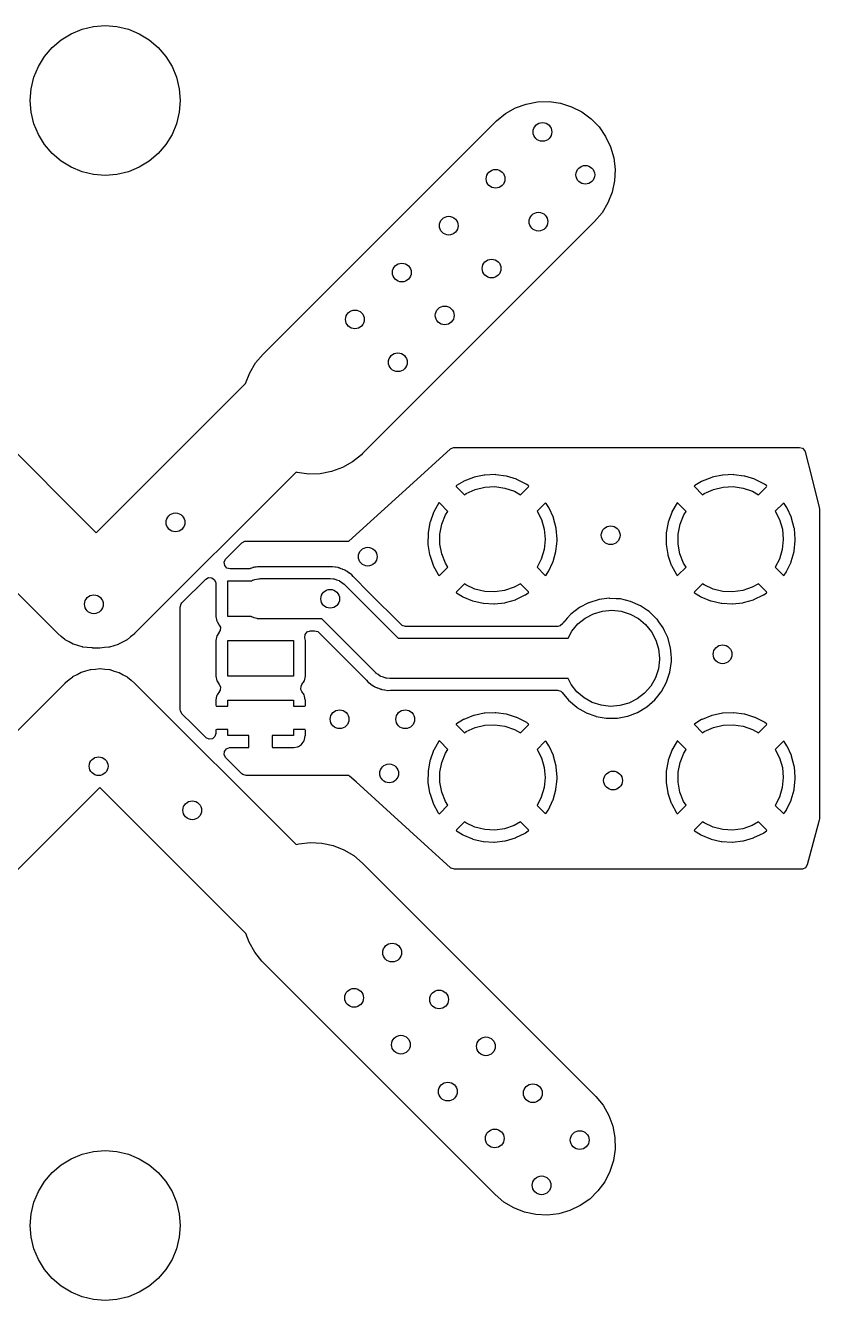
# Model space of a CAD drawing. Extents: x -13.6 to 15.2, y -13.6 to 13.6.
# Drawn here: x -1.7 to 15.24, y -13.6 to 13.6 of the extents above; entities that cross this region are included whole.
import ezdxf

# ---------------------------------------------------------------- set-up
doc = ezdxf.new("R2010")
doc.units = 0
doc.layers.add('BLACK', color=7, linetype='CONTINUOUS')

msp = doc.modelspace()

# ---------------------------------------------------------------- linework, layer by layer
at = {"layer": 'BLACK', "linetype": 'CONTINUOUS'}
for p, q in [((-0.940456, 13.2944), (-0.726385, 13.4256)), ((-0.726385, 13.4256), (-0.494427, 13.5217)), ((-0.494427, 13.5217), (-0.250295, 13.5803)), ((-0.250295, 13.5803), (0, 13.6)), ((0, 13.6), (0.250295, 13.5803)), ((0.250295, 13.5803), (0.494427, 13.5217)), ((0.494427, 13.5217), (0.726385, 13.4256)), ((0.726385, 13.4256), (0.940456, 13.2944)), ((-1.29443, 12.9405), (-1.13137, 13.1314)), ((-1.13137, 13.1314), (-0.940456, 13.2944)), ((0.940456, 13.2944), (1.13137, 13.1314)), ((1.13137, 13.1314), (1.29443, 12.9405)), ((-1.42561, 12.7264), (-1.29443, 12.9405)), ((1.29443, 12.9405), (1.42561, 12.7264)), ((-1.52169, 12.4944), (-1.42561, 12.7264)), ((1.42561, 12.7264), (1.52169, 12.4944)), ((-1.6, 12), (-1.5803, 12.2503)), ((-1.5803, 12.2503), (-1.52169, 12.4944)), ((1.52169, 12.4944), (1.5803, 12.2503)), ((1.5803, 12.2503), (1.6, 12)), ((-1.5803, 11.7497), (-1.6, 12)), ((1.6, 12), (1.5803, 11.7497)), ((8.9807, 11.9252), (9.22224, 11.9708)), ((9.22224, 11.9708), (9.468, 11.9764)), ((9.468, 11.9764), (9.71136, 11.9418)), ((-1.52169, 11.5056), (-1.5803, 11.7497)), ((1.5803, 11.7497), (1.52169, 11.5056)), ((8.34461, 11.5653), (8.53591, 11.7197)), ((8.53591, 11.7197), (8.74986, 11.8407)), ((8.74986, 11.8407), (8.9807, 11.9252)), ((9.71136, 11.9418), (9.9458, 11.8678)), ((9.9458, 11.8678), (10.165, 11.7566)), ((10.165, 11.7566), (10.3631, 11.6111)), ((-1.42561, 11.2736), (-1.52169, 11.5056)), ((1.52169, 11.5056), (1.42561, 11.2736)), ((3.36863, 6.58995), (8.31838, 11.5397)), ((8.31838, 11.5397), (8.34461, 11.5653)), ((10.3631, 11.6111), (10.5348, 11.4352)), ((10.5348, 11.4352), (10.6754, 11.2336)), ((-1.29443, 11.0595), (-1.42561, 11.2736)), ((1.42561, 11.2736), (1.29443, 11.0595)), ((10.6754, 11.2336), (10.7813, 11.0117)), ((-1.13137, 10.8686), (-1.29443, 11.0595)), ((1.29443, 11.0595), (1.13137, 10.8686)), ((10.7813, 11.0117), (10.8494, 10.7755)), ((-0.940456, 10.7056), (-1.13137, 10.8686)), ((-0.726385, 10.5744), (-0.940456, 10.7056)), ((0.940456, 10.7056), (0.726385, 10.5744)), ((1.13137, 10.8686), (0.940456, 10.7056)), ((10.8494, 10.7755), (10.8781, 10.5314)), ((-0.494427, 10.4783), (-0.726385, 10.5744)), ((-0.250295, 10.4197), (-0.494427, 10.4783)), ((0, 10.4), (-0.250295, 10.4197)), ((0.250295, 10.4197), (0, 10.4)), ((0.494427, 10.4783), (0.250295, 10.4197)), ((0.726385, 10.5744), (0.494427, 10.4783)), ((10.8781, 10.5314), (10.8665, 10.2858)), ((10.8665, 10.2858), (10.815, 10.0455)), ((10.7249, 9.81678), (10.5987, 9.60585)), ((10.815, 10.0455), (10.7249, 9.81678)), ((10.5987, 9.60585), (10.4397, 9.41838)), ((10.4397, 9.41838), (5.48995, 4.46863)), ((3.20964, 6.40247), (3.36863, 6.58995)), ((3.0834, 6.19155), (3.20964, 6.40247)), ((2.99357, 5.96349), (3.0834, 6.19155)), ((-0.1925, 2.77742), (2.99357, 5.96349)), ((-2.93371, 5.51863), (-0.1925, 2.77742)), ((5.46372, 4.44303), (5.27241, 4.28867)), ((5.48995, 4.46863), (5.46372, 4.44303)), ((6.49085, 3.7735), (7.36395, 4.56723)), ((7.36395, 4.56723), (7.42781, 4.59825)), ((7.42781, 4.59825), (7.44871, 4.6)), ((7.44871, 4.6), (14.8086, 4.6)), ((14.8086, 4.6), (14.8767, 4.58)), ((14.8767, 4.58), (14.9232, 4.52634)), ((14.9232, 4.52634), (14.9307, 4.50502)), ((14.9307, 4.50502), (15.0792, 3.92019)), ((4.82762, 4.08315), (4.58608, 4.03751)), ((5.05847, 4.16762), (4.82762, 4.08315)), ((5.27241, 4.28867), (5.05847, 4.16762)), ((-1.01246, 0.627539), (-4.41702, 4.03209)), ((4.0738, 4.07387), (0.627462, 0.627538)), ((4.09697, 4.06657), (4.0738, 4.07387)), ((4.34033, 4.03193), (4.09697, 4.06657)), ((4.58608, 4.03751), (4.34033, 4.03193)), ((7.64184, 3.87331), (7.49452, 3.78392)), ((7.65136, 3.87804), (7.64184, 3.87331)), ((7.85848, 3.95984), (7.65136, 3.87804)), ((7.86866, 3.96289), (7.85848, 3.95984)), ((8.0866, 4.00862), (7.86866, 3.96289)), ((8.09715, 4.00991), (8.0866, 4.00862)), ((8.31968, 4.01827), (8.09715, 4.00991)), ((8.33029, 4.01777), (8.31968, 4.01827)), ((8.55105, 3.98851), (8.33029, 4.01777)), ((8.56143, 3.98623), (8.55105, 3.98851)), ((8.77409, 3.92019), (8.56143, 3.98623)), ((8.78394, 3.91619), (8.77409, 3.92019)), ((8.98244, 3.81527), (8.78394, 3.91619)), ((8.99148, 3.80967), (8.98244, 3.81527)), ((9.0254, 3.78443), (8.99148, 3.80967)), ((12.7218, 3.87331), (12.5745, 3.78392)), ((12.7314, 3.87804), (12.7218, 3.87331)), ((12.9385, 3.95984), (12.7314, 3.87804)), ((12.9487, 3.96289), (12.9385, 3.95984)), ((13.1666, 4.00862), (12.9487, 3.96289)), ((13.1772, 4.00991), (13.1666, 4.00862)), ((13.3997, 4.01827), (13.1772, 4.00991)), ((13.4103, 4.01777), (13.3997, 4.01827)), ((13.631, 3.98851), (13.4103, 4.01777)), ((13.6414, 3.98623), (13.631, 3.98851)), ((13.8541, 3.92019), (13.6414, 3.98623)), ((13.8639, 3.91619), (13.8541, 3.92019)), ((14.0624, 3.81527), (13.8639, 3.91619)), ((14.0715, 3.80967), (14.0624, 3.81527)), ((14.1054, 3.78443), (14.0715, 3.80967)), ((15.0792, 3.92019), (15.233, 3.31475)), ((5.2, 2.6), (6.49085, 3.7735)), ((7.49452, 3.78392), (7.48501, 3.7735)), ((7.48501, 3.7735), (7.48869, 3.76486)), ((7.48869, 3.76486), (7.66357, 3.58998)), ((7.66357, 3.58998), (7.6992, 3.61526)), ((7.6992, 3.61526), (7.89374, 3.70371)), ((7.89374, 3.70371), (8.10149, 3.75378)), ((8.10149, 3.75378), (8.31496, 3.76366)), ((8.31496, 3.76366), (8.52644, 3.73299)), ((8.52644, 3.73299), (8.72832, 3.66289)), ((8.72832, 3.66289), (8.85567, 3.58922)), ((8.85567, 3.58922), (9.0272, 3.76075)), ((9.0336, 3.7735), (9.0254, 3.78443)), ((9.0272, 3.76075), (9.03393, 3.77307)), ((9.03393, 3.77307), (9.0336, 3.7735)), ((12.5745, 3.78392), (12.565, 3.7735)), ((12.565, 3.7735), (12.5687, 3.76486)), ((12.5687, 3.76486), (12.7436, 3.58998)), ((12.7436, 3.58998), (12.7792, 3.61526)), ((12.7792, 3.61526), (12.9737, 3.70371)), ((12.9737, 3.70371), (13.1815, 3.75378)), ((13.1815, 3.75378), (13.395, 3.76366)), ((13.395, 3.76366), (13.6064, 3.73299)), ((13.6064, 3.73299), (13.8083, 3.66289)), ((13.8083, 3.66289), (13.9357, 3.58922)), ((13.9357, 3.58922), (14.1072, 3.76075)), ((14.1139, 3.77307), (14.1054, 3.78443)), ((14.1072, 3.76075), (14.1139, 3.77307)), ((7.11803, 3.41343), (7.00991, 3.22349)), ((7.12328, 3.41718), (7.11803, 3.41343)), ((7.13646, 3.40998), (7.12328, 3.41718)), ((7.31124, 3.23521), (7.13646, 3.40998)), ((9.37898, 3.40543), (9.21167, 3.23812)), ((9.39304, 3.41266), (9.37898, 3.40543)), ((9.40305, 3.40435), (9.39304, 3.41266)), ((9.46282, 3.31558), (9.40305, 3.40435)), ((9.468, 3.30627), (9.46282, 3.31558)), ((9.55945, 3.10325), (9.468, 3.30627)), ((12.198, 3.41343), (12.0899, 3.22349)), ((12.2033, 3.41718), (12.198, 3.41343)), ((12.2165, 3.40998), (12.2033, 3.41718)), ((12.3912, 3.23521), (12.2165, 3.40998)), ((14.459, 3.40543), (14.2917, 3.23812)), ((14.473, 3.41266), (14.459, 3.40543)), ((14.4831, 3.40435), (14.473, 3.41266)), ((14.5428, 3.31558), (14.4831, 3.40435)), ((14.548, 3.30627), (14.5428, 3.31558)), ((14.6395, 3.10325), (14.548, 3.30627)), ((15.233, 3.31475), (15.2369, 3.28373)), ((15.2369, 3.28373), (15.2369, -3.32329)), ((6.9267, 2.99424), (6.88707, 2.77512)), ((6.92947, 3.00451), (6.9267, 2.99424)), ((7.00544, 3.21382), (6.92947, 3.00451)), ((7.00991, 3.22349), (7.00544, 3.21382)), ((7.18133, 2.95952), (7.26121, 3.15772)), ((7.26121, 3.15772), (7.31124, 3.23521)), ((9.21167, 3.23812), (9.30455, 3.05779)), ((9.30455, 3.05779), (9.3647, 2.85273)), ((9.56299, 3.09322), (9.55945, 3.10325)), ((9.61893, 2.87768), (9.56299, 3.09322)), ((12.0067, 2.99424), (11.9671, 2.77512)), ((12.0095, 3.00451), (12.0067, 2.99424)), ((12.0854, 3.21382), (12.0095, 3.00451)), ((12.0899, 3.22349), (12.0854, 3.21382)), ((12.2613, 2.95952), (12.3412, 3.15772)), ((12.3412, 3.15772), (12.3912, 3.23521)), ((14.2917, 3.23812), (14.3845, 3.05779)), ((14.3845, 3.05779), (14.4447, 2.85273)), ((14.643, 3.09322), (14.6395, 3.10325)), ((14.6989, 2.87768), (14.643, 3.09322)), ((6.88607, 2.76453), (6.88394, 2.54187)), ((6.88707, 2.77512), (6.88607, 2.76453)), ((7.13981, 2.53608), (7.14037, 2.74978)), ((7.14037, 2.74978), (7.18133, 2.95952)), ((9.3647, 2.85273), (9.385, 2.64)), ((9.62072, 2.86719), (9.61893, 2.87768)), ((9.63975, 2.64295), (9.62072, 2.86719)), ((11.9661, 2.76453), (11.9639, 2.54187)), ((11.9671, 2.77512), (11.9661, 2.76453)), ((12.2198, 2.53608), (12.2204, 2.74978)), ((12.2204, 2.74978), (12.2613, 2.95952)), ((14.4447, 2.85273), (14.465, 2.64)), ((14.7007, 2.86719), (14.6989, 2.87768)), ((14.7197, 2.64295), (14.7007, 2.86719)), ((2.57478, 2.22059), (2.91728, 2.56309)), ((2.91728, 2.56309), (2.97959, 2.59712)), ((2.97959, 2.59712), (3.00637, 2.6)), ((3.00637, 2.6), (5.2, 2.6)), ((6.88394, 2.54187), (6.88473, 2.53126)), ((6.88473, 2.53126), (6.92014, 2.31142)), ((7.17967, 2.32613), (7.13981, 2.53608)), ((9.38499, 2.63411), (9.36357, 2.42149)), ((9.385, 2.64), (9.38499, 2.63411)), ((9.61611, 2.38672), (9.63228, 2.54187)), ((9.63228, 2.54187), (9.63944, 2.61056)), ((9.63944, 2.61056), (9.63977, 2.61647)), ((9.63997, 2.63704), (9.63975, 2.64295)), ((9.63977, 2.61647), (9.63997, 2.63704)), ((11.9639, 2.54187), (11.9647, 2.53126)), ((11.9647, 2.53126), (12.0001, 2.31142)), ((12.2597, 2.32613), (12.2198, 2.53608)), ((14.465, 2.63411), (14.4436, 2.42149)), ((14.465, 2.64), (14.465, 2.63411)), ((14.6961, 2.38672), (14.7194, 2.61056)), ((14.7194, 2.61056), (14.7198, 2.61647)), ((14.72, 2.63704), (14.7197, 2.64295)), ((14.7198, 2.61647), (14.72, 2.63704)), ((2.53916, 2.14943), (2.56865, 2.21401)), ((2.56865, 2.21401), (2.57478, 2.22059)), ((6.92014, 2.31142), (6.92272, 2.3011)), ((6.92272, 2.3011), (6.99466, 2.09036)), ((7.25851, 2.12751), (7.17967, 2.32613)), ((9.30234, 2.21675), (9.21131, 2.04224)), ((9.36357, 2.42149), (9.30234, 2.21675)), ((9.55405, 2.16186), (9.61412, 2.37628)), ((9.61412, 2.37628), (9.61611, 2.38672)), ((12.0001, 2.31142), (12.0027, 2.3011)), ((12.0027, 2.3011), (12.0747, 2.09036)), ((12.3385, 2.12751), (12.2597, 2.32613)), ((14.3823, 2.21675), (14.2913, 2.04224)), ((14.4436, 2.42149), (14.3823, 2.21675)), ((14.634, 2.16186), (14.6941, 2.37628)), ((14.6941, 2.37628), (14.6961, 2.38672)), ((2.54926, 2.07916), (2.53916, 2.14943)), ((2.59575, 2.0255), (2.54926, 2.07916)), ((2.66387, 2.0055), (2.59575, 2.0255)), ((3.04567, 2.0055), (2.66387, 2.0055)), ((3.08272, 2.01107), (3.04567, 2.0055)), ((3.09062, 2.0135), (3.08272, 2.01107)), ((3.0981, 2.01606), (3.09062, 2.0135)), ((3.14426, 2.0335), (3.0981, 2.01606)), ((3.15137, 2.03619), (3.14426, 2.0335)), ((3.15892, 2.0371), (3.15137, 2.03619)), ((3.16164, 2.03743), (3.15892, 2.0371)), ((3.18356, 2.04209), (3.16164, 2.03743)), ((3.19352, 2.04516), (3.18356, 2.04209)), ((3.2189, 2.04662), (3.19352, 2.04516)), ((3.25057, 2.04845), (3.2189, 2.04662)), ((3.25845, 2.04915), (3.25057, 2.04845)), ((3.26992, 2.05054), (3.25845, 2.04915)), ((3.27369, 2.05099), (3.26992, 2.05054)), ((3.26992, 2.05054), (3.26992, 2.05054)), ((3.29111, 2.05099), (3.27369, 2.05099)), ((3.29836, 2.0512), (3.29111, 2.05099)), ((3.35049, 2.05421), (3.29836, 2.0512)), ((3.35807, 2.05465), (3.35049, 2.05421)), ((3.35049, 2.05421), (3.35049, 2.05421)), ((3.36639, 2.0531), (3.35807, 2.05465)), ((3.38935, 2.05099), (3.36639, 2.0531)), ((4.77621, 2.05099), (3.38935, 2.05099)), ((4.78346, 2.0512), (4.77621, 2.05099)), ((4.83549, 2.0542), (4.78346, 2.0512)), ((4.84307, 2.05464), (4.83549, 2.0542)), ((4.83549, 2.0542), (4.83549, 2.0542)), ((4.85054, 2.05326), (4.84307, 2.05464)), ((4.90333, 2.04347), (4.85054, 2.05326)), ((4.90985, 2.04244), (4.90333, 2.04347)), ((4.9706, 2.03444), (4.90985, 2.04244)), ((4.97767, 2.03168), (4.9706, 2.03444)), ((4.98279, 2.03037), (4.97767, 2.03168)), ((4.99264, 2.02756), (4.98279, 2.03037)), ((4.99767, 2.02599), (4.99264, 2.02756)), ((5.00514, 2.0246), (4.99767, 2.02599)), ((5.03511, 2.01107), (5.00514, 2.0246)), ((5.06099, 1.99939), (5.03511, 2.01107)), ((5.06707, 1.99683), (5.06099, 1.99939)), ((5.09472, 1.98605), (5.06707, 1.99683)), ((5.12417, 1.97457), (5.09472, 1.98605)), ((5.13038, 1.9702), (5.12417, 1.97457)), ((5.13502, 1.96772), (5.13038, 1.9702)), ((5.14388, 1.96266), (5.13502, 1.96772)), ((5.14844, 1.9599), (5.14388, 1.96266)), ((5.15537, 1.95677), (5.14844, 1.9599)), ((5.16134, 1.95209), (5.15537, 1.95677)), ((5.16135, 1.95208), (5.16134, 1.95209)), ((5.20358, 1.91897), (5.16135, 1.95208)), ((5.20885, 1.91505), (5.20358, 1.91897)), ((5.25902, 1.87979), (5.20885, 1.91505)), ((6.99466, 2.09036), (6.99894, 2.08062)), ((6.99894, 2.08062), (7.10536, 1.88503)), ((7.13729, 1.87084), (7.31128, 2.04484)), ((7.31128, 2.04484), (7.25851, 2.12751)), ((9.21131, 2.04224), (9.38011, 1.87344)), ((9.4039, 1.87627), (9.44963, 1.94146)), ((9.44963, 1.94146), (9.45498, 1.95065)), ((9.45498, 1.95065), (9.55032, 2.15189)), ((9.55032, 2.15189), (9.55405, 2.16186)), ((12.0747, 2.09036), (12.0789, 2.08062)), ((12.0789, 2.08062), (12.1854, 1.88503)), ((12.2173, 1.87084), (12.3913, 2.04484)), ((12.3913, 2.04484), (12.3385, 2.12751)), ((14.2913, 2.04224), (14.4601, 1.87344)), ((14.4839, 1.87627), (14.5296, 1.94146)), ((14.5296, 1.94146), (14.535, 1.95065)), ((14.535, 1.95065), (14.6303, 2.15189)), ((14.6303, 2.15189), (14.634, 2.16186)), ((1.6369, 1.28272), (2.1444, 1.79022)), ((2.1444, 1.79022), (2.20672, 1.82425)), ((2.20672, 1.82425), (2.27753, 1.81918)), ((2.27753, 1.81918), (2.33437, 1.77664)), ((2.33437, 1.77664), (2.35918, 1.71012)), ((2.35918, 1.71012), (2.3595, 1.70113)), ((2.3595, 1.70113), (2.3595, 0.99)), ((2.615, 0.99), (2.615, 1.75)), ((2.615, 1.75), (3.11983, 1.75)), ((3.11983, 1.75), (3.14403, 1.76509)), ((3.14403, 1.76509), (3.16704, 1.77119)), ((3.16704, 1.77119), (3.18842, 1.78146)), ((3.18842, 1.78146), (3.22848, 1.78749)), ((3.22848, 1.78749), (3.26776, 1.7979)), ((3.26776, 1.7979), (3.29154, 1.79697)), ((3.29154, 1.79697), (3.31501, 1.80049)), ((3.31501, 1.80049), (4.8, 1.80049)), ((4.8, 1.80049), (4.86734, 1.79519)), ((4.86734, 1.79519), (4.87385, 1.79314)), ((4.87385, 1.79314), (4.88067, 1.79287)), ((4.88067, 1.79287), (4.93471, 1.77389)), ((4.93471, 1.77389), (4.98939, 1.75659)), ((4.98939, 1.75659), (4.99501, 1.75271)), ((4.99501, 1.75271), (5.00144, 1.75045)), ((5.00144, 1.75045), (5.04752, 1.71642)), ((5.04752, 1.71642), (5.0947, 1.68381)), ((5.0947, 1.68381), (5.09892, 1.67845)), ((5.09892, 1.67845), (5.10441, 1.6744)), ((5.10441, 1.6744), (6.24831, 0.5305)), ((5.28695, 1.84778), (5.25902, 1.87979)), ((5.29545, 1.83804), (5.28695, 1.84778)), ((5.3013, 1.83177), (5.29545, 1.83804)), ((5.62624, 1.50683), (5.3013, 1.83177)), ((7.10536, 1.88503), (7.11121, 1.87614)), ((7.11121, 1.87614), (7.11383, 1.87283)), ((7.11383, 1.87283), (7.12575, 1.86435)), ((7.12575, 1.86435), (7.13729, 1.87084)), ((7.66332, 1.68977), (7.49276, 1.51921)), ((7.6941, 1.66769), (7.66332, 1.68977)), ((7.88817, 1.57822), (7.6941, 1.66769)), ((8.85583, 1.69062), (8.72295, 1.61467)), ((9.02618, 1.52027), (8.85583, 1.69062)), ((9.38011, 1.87344), (9.39191, 1.867)), ((9.39191, 1.867), (9.4039, 1.87627)), ((12.1854, 1.88503), (12.1912, 1.87614)), ((12.1912, 1.87614), (12.1938, 1.87283)), ((12.1938, 1.87283), (12.2058, 1.86435)), ((12.2058, 1.86435), (12.2173, 1.87084)), ((12.7433, 1.68977), (12.5728, 1.51921)), ((12.7741, 1.66769), (12.7433, 1.68977)), ((12.9682, 1.57822), (12.7741, 1.66769)), ((13.9358, 1.69062), (13.803, 1.61467)), ((14.1062, 1.52027), (13.9358, 1.69062)), ((14.4601, 1.87344), (14.4719, 1.867)), ((14.4719, 1.867), (14.4839, 1.87627)), ((6.31517, 0.817904), (5.62624, 1.50683)), ((7.49276, 1.51921), (7.486, 1.50683)), ((7.486, 1.50683), (7.49207, 1.49872)), ((7.49207, 1.49872), (7.61827, 1.41878)), ((7.61827, 1.41878), (7.62772, 1.41387)), ((7.62772, 1.41387), (7.83321, 1.32812)), ((8.09566, 1.52707), (7.88817, 1.57822)), ((8.30907, 1.51607), (8.09566, 1.52707)), ((8.52072, 1.54563), (8.30907, 1.51607)), ((8.72295, 1.61467), (8.52072, 1.54563)), ((8.75935, 1.35399), (8.95975, 1.45108)), ((8.95975, 1.45108), (8.96889, 1.4565)), ((8.96889, 1.4565), (9.02475, 1.49642)), ((9.02475, 1.49642), (9.0329, 1.50683)), ((9.03315, 1.50715), (9.02618, 1.52027)), ((9.0329, 1.50683), (9.03315, 1.50715)), ((10.7598, 1.37987), (10.5338, 1.35252)), ((10.7654, 1.37955), (10.7598, 1.37987)), ((10.8991, 1.37184), (10.7654, 1.37955)), ((10.7654, 1.37955), (10.7654, 1.37955)), ((10.9871, 1.36676), (10.8991, 1.37184)), ((10.9925, 1.36545), (10.9871, 1.36676)), ((11.203, 1.31493), (10.9925, 1.36545)), ((10.9925, 1.36545), (10.9925, 1.36545)), ((12.5728, 1.51921), (12.566, 1.50683)), ((12.566, 1.50683), (12.5721, 1.49872)), ((12.5721, 1.49872), (12.6983, 1.41878)), ((12.6983, 1.41878), (12.7077, 1.41387)), ((12.7077, 1.41387), (12.9132, 1.32812)), ((13.1757, 1.52707), (12.9682, 1.57822)), ((13.3891, 1.51607), (13.1757, 1.52707)), ((13.6007, 1.54563), (13.3891, 1.51607)), ((13.803, 1.61467), (13.6007, 1.54563)), ((13.8393, 1.35399), (14.0397, 1.45108)), ((14.0397, 1.45108), (14.0489, 1.4565)), ((14.0489, 1.4565), (14.1048, 1.49642)), ((14.1048, 1.49642), (14.1132, 1.50715)), ((14.1132, 1.50715), (14.1062, 1.52027)), ((1.6, 1.19363), (1.62, 1.26175)), ((1.6, -0.993627), (1.6, 1.19363)), ((1.62, 1.26175), (1.6369, 1.28272)), ((7.83321, 1.32812), (7.84335, 1.32486)), ((7.84335, 1.32486), (8.06035, 1.27496)), ((8.06035, 1.27496), (8.07089, 1.27346)), ((8.07089, 1.27346), (8.2932, 1.26084)), ((8.2932, 1.26084), (8.30384, 1.26114)), ((8.30384, 1.26114), (8.52511, 1.28615)), ((8.52511, 1.28615), (8.53552, 1.28823)), ((8.53552, 1.28823), (8.74943, 1.35018)), ((8.74943, 1.35018), (8.75935, 1.35399)), ((10.1139, 1.18116), (9.93326, 1.04257)), ((10.1189, 1.18373), (10.1139, 1.18116)), ((10.3112, 1.283), (10.1189, 1.18373)), ((10.3162, 1.28558), (10.3112, 1.28301)), ((10.3112, 1.28301), (10.3112, 1.283)), ((10.5338, 1.35252), (10.3162, 1.28558)), ((10.416, 1.05036), (10.6079, 1.10684)), ((10.6079, 1.10684), (10.8072, 1.12498)), ((10.8072, 1.12498), (11.0061, 1.10406)), ((11.0061, 1.10406), (11.1972, 1.04491)), ((11.2084, 1.31362), (11.203, 1.31493)), ((11.203, 1.31493), (11.203, 1.31493)), ((11.4169, 1.22211), (11.2084, 1.31362)), ((11.4215, 1.21898), (11.4169, 1.22211)), ((11.5665, 1.12158), (11.4215, 1.21898)), ((11.4215, 1.21898), (11.4215, 1.21898)), ((11.6058, 1.09513), (11.5665, 1.12158)), ((11.7693, 0.936705), (11.6058, 1.09513)), ((12.9132, 1.32812), (12.9233, 1.32486)), ((12.9233, 1.32486), (13.1404, 1.27496)), ((13.1404, 1.27496), (13.1509, 1.27346)), ((13.1509, 1.27346), (13.3732, 1.26084)), ((13.3732, 1.26084), (13.3838, 1.26114)), ((13.3838, 1.26114), (13.6051, 1.28615)), ((13.6051, 1.28615), (13.6155, 1.28823)), ((13.6155, 1.28823), (13.8294, 1.35018)), ((13.8294, 1.35018), (13.8393, 1.35399)), ((2.3595, 0.99), (2.37895, 0.892224)), ((2.37895, 0.892224), (2.38584, 0.881909)), ((2.38584, 0.881909), (2.38584, 0.881907)), ((2.38584, 0.881907), (2.43433, 0.809334)), ((3.11293, 0.99), (2.615, 0.99)), ((3.11356, 0.989534), (3.11293, 0.99)), ((3.12, 0.987275), (3.11356, 0.989534)), ((3.12561, 0.983393), (3.12, 0.987275)), ((3.18029, 0.9661), (3.12561, 0.983393)), ((3.23434, 0.94712), (3.18029, 0.9661)), ((3.24115, 0.946852), (3.23434, 0.94712)), ((3.24766, 0.944794), (3.24115, 0.946852)), ((3.31501, 0.939494), (3.24766, 0.944794)), ((4.62168, 0.939494), (3.31501, 0.939494)), ((5.76558, -0.204409), (4.62168, 0.939494)), ((6.33614, 0.801002), (6.31517, 0.817904)), ((9.75862, 0.840044), (9.70548, 0.792966)), ((9.77706, 0.869437), (9.75862, 0.840044)), ((9.78004, 0.874189), (9.77706, 0.869438)), ((9.77706, 0.869438), (9.77706, 0.869437)), ((9.85665, 0.958381), (9.78004, 0.874189)), ((9.92948, 1.03842), (9.85665, 0.958381)), ((9.92949, 1.03843), (9.92948, 1.03842)), ((9.93326, 1.04257), (9.92949, 1.03843)), ((9.95426, 0.679091), (10.0828, 0.832334)), ((10.0828, 0.832334), (10.2387, 0.957683)), ((10.2387, 0.957683), (10.416, 1.05036)), ((11.1972, 1.04491), (11.3732, 0.949764)), ((11.3732, 0.949764), (11.5273, 0.82225)), ((11.5273, 0.82225), (11.6537, 0.667226)), ((11.7726, 0.932147), (11.7693, 0.936705)), ((11.7726, 0.932145), (11.7726, 0.932147)), ((11.8113, 0.87834), (11.7726, 0.932145)), ((11.9022, 0.751828), (11.8113, 0.87834)), ((-0.937524, 0.565983), (-1.01246, 0.627539)), ((-0.863215, 0.503631), (-0.937524, 0.565983)), ((0.541248, 0.556754), (0.466061, 0.495433)), ((0.617023, 0.617244), (0.541248, 0.556754)), ((0.624707, 0.624822), (0.617023, 0.617244)), ((0.624866, 0.624951), (0.624707, 0.624822)), ((0.624988, 0.625098), (0.624866, 0.624951)), ((0.627462, 0.627538), (0.624988, 0.625098)), ((2.37895, 0.577776), (2.3595, 0.48)), ((2.38584, 0.588091), (2.37895, 0.577776)), ((2.43433, 0.660666), (2.38584, 0.588093)), ((2.38584, 0.588093), (2.38584, 0.588091)), ((2.43433, 0.809334), (2.43193, 0.807729)), ((2.43193, 0.807729), (2.45702, 0.761783)), ((2.45196, 0.690968), (2.43304, 0.661531)), ((2.43304, 0.661531), (2.43433, 0.660666)), ((2.45702, 0.761783), (2.45196, 0.690968)), ((4.25888, 0.538412), (4.26521, 0.609126)), ((4.26521, 0.609126), (4.30876, 0.665194)), ((4.30876, 0.665194), (4.38246, 0.688994)), ((4.38246, 0.688994), (4.46573, 0.688994)), ((4.46573, 0.688994), (4.53385, 0.668992)), ((4.53385, 0.668992), (4.55483, 0.652089)), ((4.55483, 0.652089), (5.5687, -0.361784)), ((6.40426, 0.781), (6.33614, 0.801002)), ((9.65189, 0.781), (6.40426, 0.781)), ((9.70548, 0.792966), (9.65189, 0.781)), ((9.87257, 0.5305), (9.95426, 0.679091)), ((11.6537, 0.667226), (11.7477, 0.490597)), ((11.9046, 0.746771), (11.9022, 0.751828)), ((11.9322, 0.688994), (11.9046, 0.746771)), ((12.0002, 0.546347), (11.9322, 0.688994)), ((12.0603, 0.326757), (12.0002, 0.546347)), ((-0.858378, 0.500972), (-0.863215, 0.503631)), ((-0.854111, 0.497467), (-0.858378, 0.500972)), ((-0.768638, 0.451637), (-0.854111, 0.497467)), ((-0.683639, 0.404908), (-0.768638, 0.451637)), ((-0.678375, 0.403238), (-0.683639, 0.404908)), ((-0.673511, 0.40063), (-0.678375, 0.403238)), ((-0.580791, 0.372283), (-0.673511, 0.40063)), ((-0.488307, 0.342945), (-0.580791, 0.372283)), ((-0.482818, 0.342329), (-0.488307, 0.342945)), ((-0.477541, 0.340716), (-0.482818, 0.342329)), ((-0.381117, 0.330922), (-0.477541, 0.340716)), ((-0.28466, 0.320102), (-0.381117, 0.330922)), ((-0.273862, 0.320027), (-0.28466, 0.320102)), ((-0.273666, 0.320007), (-0.273862, 0.320027)), ((-0.273484, 0.320024), (-0.273666, 0.320007)), ((-0.27, 0.32), (-0.273484, 0.320024)), ((-0.115, 0.32), (-0.27, 0.32)), ((-0.0184, 0.329472), (-0.115, 0.32)), ((0.078149, 0.337919), (-0.0184, 0.329472)), ((0.083445, 0.339458), (0.078149, 0.337919)), ((0.088946, 0.339997), (0.083445, 0.339458)), ((0.181841, 0.368044), (0.088946, 0.339997)), ((0.274936, 0.39509), (0.181841, 0.368044)), ((0.279838, 0.397631), (0.274936, 0.39509)), ((0.285124, 0.399227), (0.279838, 0.397631)), ((0.370789, 0.444776), (0.285124, 0.399227)), ((0.456871, 0.489397), (0.370789, 0.444776)), ((0.461183, 0.49284), (0.456871, 0.489397)), ((0.466061, 0.495433), (0.461183, 0.49284)), ((2.3595, 0.48), (2.3595, -0.28)), ((2.615, -0.28), (2.615, 0.48)), ((2.615, 0.48), (4.015, 0.48)), ((4.015, 0.48), (4.015, -0.28)), ((4.2705, 0.48), (4.25888, 0.538412)), ((4.2705, -0.28), (4.2705, 0.48)), ((6.24831, 0.5305), (9.87257, 0.5305)), ((11.7477, 0.490597), (11.8055, 0.29909)), ((11.8055, 0.29909), (11.825, 0.1)), ((12.0608, 0.321174), (12.0603, 0.326757)), ((12.0608, 0.32117), (12.0608, 0.321174)), ((12.0728, 0.186816), (12.0608, 0.32117)), ((11.8246, 0.07138), (11.7995, -0.127087)), ((11.825, 0.1), (11.8246, 0.07138)), ((12.0467, -0.192403), (12.0787, 0.032984)), ((12.0805, 0.1), (12.0728, 0.186816)), ((12.0787, 0.032984), (12.0805, 0.1)), ((-0.686872, -0.289397), (-0.599088, -0.243894)), ((-0.599088, -0.243894), (-0.511732, -0.197837)), ((-0.511732, -0.197837), (-0.508208, -0.196786)), ((-0.508208, -0.196786), (-0.504937, -0.195091)), ((-0.504937, -0.195091), (-0.410005, -0.167511)), ((-0.410005, -0.167511), (-0.315348, -0.139292)), ((-0.315348, -0.139292), (-0.311684, -0.138946)), ((-0.311684, -0.138946), (-0.30815, -0.137919)), ((-0.30815, -0.137919), (-0.209724, -0.129308)), ((-0.209724, -0.129308), (-0.111336, -0.120007)), ((-0.111336, -0.120007), (-0.107674, -0.120379)), ((-0.107674, -0.120379), (-0.104006, -0.120058)), ((-0.104006, -0.120058), (-0.005757, -0.130731)), ((-0.005757, -0.130731), (0.09254, -0.140716)), ((0.09254, -0.140716), (0.096061, -0.141792)), ((0.096061, -0.141792), (0.099721, -0.14219)), ((0.099721, -0.14219), (0.194005, -0.171737)), ((0.194005, -0.171737), (0.288509, -0.20063)), ((0.288509, -0.20063), (0.291755, -0.20237)), ((0.291755, -0.20237), (0.295267, -0.203471)), ((0.295267, -0.203471), (0.382015, -0.250767)), ((0.382015, -0.250767), (0.46911, -0.297467)), ((5.77107, -0.208462), (5.76558, -0.204409)), ((5.7753, -0.213821), (5.77107, -0.208462)), ((5.82245, -0.246413), (5.7753, -0.213821)), ((5.86855, -0.280461), (5.82245, -0.246413)), ((11.7995, -0.127087), (11.7364, -0.316905)), ((11.9752, -0.408548), (12.0467, -0.192403)), ((-4.27163, -3.84171), (-0.857463, -0.427539)), ((-0.857463, -0.427539), (-0.852418, -0.422563)), ((-0.852418, -0.422563), (-0.85226, -0.422374)), ((-0.85226, -0.422374), (-0.852069, -0.422219)), ((-0.852069, -0.422219), (-0.847025, -0.417245)), ((-0.847025, -0.417245), (-0.769682, -0.355503)), ((-0.769682, -0.355503), (-0.693004, -0.29341)), ((-0.693004, -0.29341), (-0.68975, -0.291694)), ((-0.68975, -0.291694), (-0.686872, -0.289397)), ((0.46911, -0.297467), (0.471955, -0.299804)), ((0.471955, -0.299804), (0.475187, -0.301566)), ((0.475187, -0.301566), (0.551035, -0.36476)), ((0.551035, -0.36476), (0.627462, -0.427538)), ((0.627462, -0.427538), (4.07538, -3.87546)), ((2.3595, -0.28), (2.37895, -0.377776)), ((2.37895, -0.377776), (2.38584, -0.388091)), ((2.38584, -0.388091), (2.38584, -0.388093)), ((2.38584, -0.388093), (2.43433, -0.460666)), ((2.43433, -0.460666), (2.43205, -0.462192)), ((2.43205, -0.462192), (2.45738, -0.508571)), ((2.45738, -0.508571), (2.45231, -0.579386)), ((4.015, -0.28), (2.615, -0.28)), ((4.17262, -0.562137), (4.17769, -0.491322)), ((4.17769, -0.491322), (4.19687, -0.461472)), ((4.19567, -0.460666), (4.24416, -0.388093)), ((4.19687, -0.461472), (4.19567, -0.460666)), ((4.24416, -0.388091), (4.25105, -0.377776)), ((4.24416, -0.388093), (4.24416, -0.388091)), ((4.25105, -0.377776), (4.2705, -0.28)), ((5.5687, -0.361784), (5.57455, -0.36805)), ((5.57455, -0.36805), (5.60524, -0.403228)), ((5.60524, -0.403228), (5.61097, -0.409797)), ((5.61097, -0.409797), (5.6611, -0.445027)), ((5.6611, -0.445027), (5.66639, -0.448958)), ((5.66639, -0.448958), (5.71463, -0.48678)), ((5.71463, -0.48678), (5.72155, -0.489905)), ((5.72155, -0.489905), (5.72602, -0.492614)), ((5.72602, -0.492614), (5.73499, -0.497732)), ((5.73499, -0.497732), (5.73961, -0.500208)), ((5.73961, -0.500208), (5.74582, -0.504574)), ((5.74582, -0.504574), (5.75289, -0.507331)), ((5.75289, -0.507331), (5.7529, -0.507332)), ((5.7529, -0.507332), (5.8029, -0.526829)), ((5.8029, -0.526829), (5.80899, -0.529385)), ((5.80899, -0.529385), (5.86485, -0.554609)), ((5.87499, -0.282721), (5.86855, -0.280461)), ((5.8806, -0.286601), (5.87499, -0.282721)), ((5.93526, -0.303888), (5.8806, -0.286601)), ((5.98933, -0.322874), (5.93526, -0.303888)), ((5.99614, -0.323142), (5.98933, -0.322874)), ((6.00265, -0.3252), (5.99614, -0.323142)), ((6.06999, -0.3305), (6.00265, -0.3252)), ((9.87431, -0.3305), (6.06999, -0.3305)), ((9.93842, -0.455251), (9.87431, -0.3305)), ((10.0627, -0.612025), (9.93842, -0.455251)), ((11.6376, -0.490843), (11.5069, -0.642276)), ((11.7364, -0.316905), (11.6376, -0.490843)), ((11.8666, -0.608618), (11.9752, -0.408548)), ((2.36121, -0.783933), (2.36, -0.796187)), ((2.36, -0.796187), (2.36, -0.901885)), ((2.37699, -0.704585), (2.36121, -0.783933)), ((2.3863, -0.682099), (2.37699, -0.704585)), ((2.43469, -0.609688), (2.3863, -0.682099)), ((2.45231, -0.579386), (2.43339, -0.608823)), ((2.43339, -0.608823), (2.43469, -0.609688)), ((2.615, -0.92), (2.615, -0.79)), ((2.615, -0.79), (4.015, -0.79)), ((4.015, -0.79), (4.015, -0.92)), ((4.19771, -0.608083), (4.17262, -0.562137)), ((4.19531, -0.609688), (4.19771, -0.608083)), ((4.2437, -0.682099), (4.19531, -0.609688)), ((4.25301, -0.704585), (4.2437, -0.682099)), ((4.26879, -0.783933), (4.25301, -0.704585)), ((4.27, -0.796187), (4.26879, -0.783933)), ((4.27, -0.906452), (4.27, -0.796187)), ((5.86485, -0.554609), (5.87231, -0.555992)), ((5.87231, -0.555992), (5.87732, -0.557562)), ((5.87732, -0.557562), (5.8872, -0.560374)), ((5.8872, -0.560374), (5.89231, -0.561687)), ((5.89231, -0.561687), (5.89939, -0.564448)), ((5.89939, -0.564448), (5.96015, -0.572447)), ((5.96015, -0.572447), (5.96665, -0.573477)), ((5.96665, -0.573477), (6.02692, -0.584646)), ((6.02692, -0.584646), (6.0345, -0.584209)), ((6.0345, -0.584209), (6.08653, -0.581209)), ((6.0345, -0.584209), (6.0345, -0.584209)), ((6.08653, -0.581209), (6.09378, -0.581)), ((6.09378, -0.581), (9.64951, -0.581)), ((9.64951, -0.581), (9.71763, -0.601002)), ((9.71763, -0.601002), (9.74702, -0.627194)), ((9.74702, -0.627194), (9.88157, -0.791579)), ((9.88157, -0.791579), (9.88157, -0.791584)), ((9.88157, -0.791584), (9.88512, -0.795919)), ((9.88512, -0.795919), (10.0582, -0.943771)), ((10.215, -0.741678), (10.0627, -0.612025)), ((10.3896, -0.839272), (10.215, -0.741678)), ((11.3492, -0.765436), (11.1707, -0.855632)), ((11.5069, -0.642276), (11.3492, -0.765436)), ((11.5527, -0.935946), (11.7242, -0.786289)), ((11.7242, -0.786289), (11.7897, -0.704585)), ((11.7897, -0.704585), (11.863, -0.612995)), ((11.863, -0.612995), (11.8631, -0.61299)), ((11.8631, -0.61299), (11.8666, -0.608618)), ((1.60288, -1.02041), (1.6, -0.993627)), ((1.6369, -1.08272), (1.60288, -1.02041)), ((1.86068, -1.3065), (1.6369, -1.08272)), ((2.36, -0.901885), (2.36448, -0.917124)), ((2.36448, -0.917124), (2.36586, -0.918329)), ((2.36586, -0.918329), (2.37355, -0.92)), ((2.37355, -0.92), (2.615, -0.92)), ((4.015, -0.92), (4.25188, -0.92)), ((4.25188, -0.92), (4.26712, -0.915525)), ((4.26712, -0.915525), (4.26833, -0.914135)), ((4.26833, -0.914135), (4.27, -0.906452)), ((8.0866, -1.07138), (7.86866, -1.11711)), ((8.09715, -1.07009), (8.0866, -1.07138)), ((8.31968, -1.06173), (8.09715, -1.07009)), ((8.33029, -1.06223), (8.31968, -1.06173)), ((8.55105, -1.09149), (8.33029, -1.06223)), ((10.0582, -0.943771), (10.0631, -0.946602)), ((10.0631, -0.946602), (10.2499, -1.0558)), ((10.2499, -1.0558), (10.2499, -1.0558)), ((10.2499, -1.0558), (10.2548, -1.05863)), ((10.2548, -1.05863), (10.2601, -1.06056)), ((10.2601, -1.06056), (10.2601, -1.06056)), ((10.2601, -1.06056), (10.4633, -1.13494)), ((10.5799, -0.901089), (10.3896, -0.839272)), ((10.7785, -0.924775), (10.5799, -0.901089)), ((10.978, -0.909428), (10.7785, -0.924775)), ((11.1707, -0.855632), (10.978, -0.909428)), ((11.1496, -1.13135), (11.3521, -1.05484)), ((11.3521, -1.05484), (11.3573, -1.05286)), ((11.3521, -1.05484), (11.3521, -1.05484)), ((11.3573, -1.05286), (11.5527, -0.935946)), ((13.1666, -1.07138), (12.9487, -1.11711)), ((13.1772, -1.07009), (13.1666, -1.07138)), ((13.3997, -1.06173), (13.1772, -1.07009)), ((13.4103, -1.06223), (13.3997, -1.06173)), ((13.631, -1.09149), (13.4103, -1.06223)), ((2.14491, -1.59073), (1.86068, -1.3065)), ((7.49452, -1.29608), (7.48501, -1.3065)), ((7.48501, -1.3065), (7.48869, -1.31514)), ((7.48869, -1.31514), (7.66357, -1.49002)), ((7.64184, -1.20669), (7.49452, -1.29608)), ((7.65136, -1.20196), (7.64184, -1.20669)), ((7.85848, -1.12016), (7.65136, -1.20196)), ((7.86866, -1.11711), (7.85848, -1.12016)), ((7.89374, -1.37629), (8.10149, -1.32622)), ((8.10149, -1.32622), (8.31496, -1.31634)), ((8.31496, -1.31634), (8.52644, -1.34701)), ((8.52644, -1.34701), (8.72832, -1.41711)), ((8.56143, -1.09377), (8.55105, -1.09149)), ((8.77409, -1.15981), (8.56143, -1.09377)), ((8.78394, -1.16381), (8.77409, -1.15981)), ((8.98244, -1.26473), (8.78394, -1.16381)), ((8.85567, -1.49078), (9.0272, -1.31925)), ((8.99148, -1.27033), (8.98244, -1.26473)), ((9.0254, -1.29557), (8.99148, -1.27033)), ((9.0336, -1.3065), (9.0254, -1.29557)), ((9.0272, -1.31925), (9.03393, -1.30693)), ((9.03393, -1.30693), (9.0336, -1.3065)), ((10.4633, -1.13494), (10.4633, -1.13494)), ((10.4633, -1.13494), (10.4686, -1.13687)), ((10.4686, -1.13687), (10.4741, -1.13783)), ((10.4741, -1.13783), (10.4741, -1.13783)), ((10.4741, -1.13783), (10.686, -1.17482)), ((10.686, -1.17482), (10.6929, -1.17601)), ((10.6929, -1.17601), (10.6985, -1.17598)), ((10.6985, -1.17598), (10.803, -1.17543)), ((10.6985, -1.17598), (10.6985, -1.17598)), ((10.803, -1.17543), (10.9205, -1.17482)), ((10.9205, -1.17482), (10.926, -1.17379)), ((10.926, -1.17379), (11.1388, -1.13435)), ((10.926, -1.17379), (10.926, -1.17379)), ((11.1388, -1.13435), (11.1444, -1.13333)), ((11.1388, -1.13435), (11.1388, -1.13435)), ((11.1444, -1.13333), (11.1496, -1.13135)), ((11.1496, -1.13135), (11.1496, -1.13135)), ((12.5745, -1.29608), (12.565, -1.3065)), ((12.565, -1.3065), (12.5687, -1.31514)), ((12.5687, -1.31514), (12.7436, -1.49002)), ((12.7218, -1.20669), (12.5745, -1.29608)), ((12.7314, -1.20196), (12.7218, -1.20669)), ((12.9385, -1.12016), (12.7314, -1.20196)), ((12.9487, -1.11711), (12.9385, -1.12016)), ((12.9737, -1.37629), (13.1815, -1.32622)), ((13.1815, -1.32622), (13.395, -1.31634)), ((13.395, -1.31634), (13.6064, -1.34701)), ((13.6064, -1.34701), (13.8083, -1.41711)), ((13.6414, -1.09377), (13.631, -1.09149)), ((13.8541, -1.15981), (13.6414, -1.09377)), ((13.8639, -1.16381), (13.8541, -1.15981)), ((14.0624, -1.26473), (13.8639, -1.16381)), ((13.9357, -1.49078), (14.1072, -1.31925)), ((14.0715, -1.27033), (14.0624, -1.26473)), ((14.1054, -1.29557), (14.0715, -1.27033)), ((14.1139, -1.30693), (14.1054, -1.29557)), ((14.1072, -1.31925), (14.1139, -1.30693)), ((2.15149, -1.59685), (2.14491, -1.59073)), ((2.21607, -1.62634), (2.15149, -1.59685)), ((2.28634, -1.61624), (2.21607, -1.62634)), ((2.34, -1.56975), (2.28634, -1.61624)), ((2.36, -1.50163), (2.34, -1.56975)), ((2.36167, -1.42586), (2.36, -1.43355)), ((2.36, -1.43355), (2.36, -1.50163)), ((2.36288, -1.42447), (2.36167, -1.42586)), ((2.37811, -1.42), (2.36288, -1.42447)), ((2.615, -1.42), (2.37811, -1.42)), ((2.615, -1.55), (2.615, -1.42)), ((3.065, -1.55), (2.615, -1.55)), ((3.065, -1.79145), (3.065, -1.55)), ((4.015, -1.55), (3.565, -1.55)), ((3.565, -1.55), (3.565, -1.78688)), ((4.015, -1.42), (4.015, -1.55)), ((4.25645, -1.42), (4.015, -1.42)), ((4.25301, -1.63541), (4.26879, -1.55607)), ((4.26413, -1.42167), (4.25645, -1.42)), ((4.26553, -1.42288), (4.26413, -1.42167)), ((4.27, -1.43812), (4.26553, -1.42288)), ((4.26879, -1.55607), (4.27, -1.54381)), ((4.27, -1.54381), (4.27, -1.43812)), ((7.66357, -1.49002), (7.6992, -1.46474)), ((7.6992, -1.46474), (7.89374, -1.37629)), ((8.72832, -1.41711), (8.85567, -1.49078)), ((12.7436, -1.49002), (12.7792, -1.46474)), ((12.7792, -1.46474), (12.9737, -1.37629)), ((13.8083, -1.41711), (13.9357, -1.49078)), ((2.54025, -1.95778), (2.54532, -1.88697)), ((2.54532, -1.88697), (2.58786, -1.83013)), ((2.58786, -1.83013), (2.65438, -1.80532)), ((2.65438, -1.80532), (2.66337, -1.805)), ((2.66337, -1.805), (3.04689, -1.805)), ((3.04689, -1.805), (3.06212, -1.80052)), ((3.06212, -1.80052), (3.06333, -1.79913)), ((3.06333, -1.79913), (3.065, -1.79145)), ((3.565, -1.78688), (3.56947, -1.80212)), ((3.56947, -1.80212), (3.57086, -1.80333)), ((3.57086, -1.80333), (3.57855, -1.805)), ((3.57855, -1.805), (4.00881, -1.805)), ((4.00881, -1.805), (4.02107, -1.80379)), ((4.02107, -1.80379), (4.10041, -1.78801)), ((4.10041, -1.78801), (4.1229, -1.7787)), ((4.1229, -1.7787), (4.185, -1.7372)), ((4.185, -1.7372), (4.20221, -1.72)), ((4.20221, -1.72), (4.2437, -1.6579)), ((4.2437, -1.6579), (4.25301, -1.63541)), ((7.00544, -1.86618), (6.92947, -2.07549)), ((7.00991, -1.85651), (7.00544, -1.86618)), ((7.11803, -1.66657), (7.00991, -1.85651)), ((7.12328, -1.66282), (7.11803, -1.66657)), ((7.13646, -1.67002), (7.12328, -1.66282)), ((7.31124, -1.84479), (7.13646, -1.67002)), ((7.26121, -1.92227), (7.31124, -1.84479)), ((9.37898, -1.67457), (9.21167, -1.84188)), ((9.21167, -1.84188), (9.30455, -2.02221)), ((9.39304, -1.66734), (9.37898, -1.67457)), ((9.40305, -1.67565), (9.39304, -1.66734)), ((9.46282, -1.76442), (9.40305, -1.67565)), ((9.468, -1.77373), (9.46282, -1.76442)), ((9.55945, -1.97675), (9.468, -1.77373)), ((12.0854, -1.86618), (12.0095, -2.07549)), ((12.0899, -1.85651), (12.0854, -1.86618)), ((12.198, -1.66657), (12.0899, -1.85651)), ((12.2033, -1.66282), (12.198, -1.66657)), ((12.2165, -1.67002), (12.2033, -1.66282)), ((12.3912, -1.84479), (12.2165, -1.67002)), ((12.3412, -1.92227), (12.3912, -1.84479)), ((14.459, -1.67457), (14.2917, -1.84188)), ((14.2917, -1.84188), (14.3845, -2.02221)), ((14.473, -1.66734), (14.459, -1.67457)), ((14.4831, -1.67565), (14.473, -1.66734)), ((14.5428, -1.76442), (14.4831, -1.67565)), ((14.548, -1.77373), (14.5428, -1.76442)), ((14.6395, -1.97675), (14.548, -1.77373)), ((2.57428, -2.02009), (2.54025, -1.95778)), ((2.8175, -2.26332), (2.57428, -2.02009)), ((6.9267, -2.08576), (6.88707, -2.30488)), ((6.92947, -2.07549), (6.9267, -2.08576)), ((7.14037, -2.33022), (7.18133, -2.12048)), ((7.18133, -2.12048), (7.26121, -1.92227)), ((9.30455, -2.02221), (9.3647, -2.22727)), ((9.56299, -1.98678), (9.55945, -1.97675)), ((9.61893, -2.20232), (9.56299, -1.98678)), ((12.0067, -2.08576), (11.9671, -2.30488)), ((12.0095, -2.07549), (12.0067, -2.08576)), ((12.2204, -2.33022), (12.2613, -2.12048)), ((12.2613, -2.12048), (12.3412, -1.92227)), ((14.3845, -2.02221), (14.4447, -2.22727)), ((14.643, -1.98678), (14.6395, -1.97675)), ((14.6989, -2.20232), (14.643, -1.98678)), ((2.81751, -2.26333), (2.8175, -2.26332)), ((2.91728, -2.36309), (2.81751, -2.26333)), ((2.93825, -2.38), (2.91728, -2.36309)), ((3.00637, -2.4), (2.93825, -2.38)), ((5.2, -2.4), (3.00637, -2.4)), ((5.2134, -2.41218), (5.2, -2.4)), ((5.2134, -2.41219), (5.2134, -2.41218)), ((5.35194, -2.53813), (5.2134, -2.41219)), ((6.88607, -2.31547), (6.88394, -2.53813)), ((6.88707, -2.30488), (6.88607, -2.31547)), ((7.13981, -2.54392), (7.14037, -2.33022)), ((9.38499, -2.44589), (9.36357, -2.65851)), ((9.3647, -2.22727), (9.385, -2.44)), ((9.385, -2.44), (9.38499, -2.44589)), ((9.62072, -2.2128), (9.61893, -2.20232)), ((9.63975, -2.43705), (9.62072, -2.2128)), ((9.63997, -2.44296), (9.63975, -2.43705)), ((9.63977, -2.46353), (9.63997, -2.44296)), ((11.9661, -2.31547), (11.9639, -2.53813)), ((11.9671, -2.30488), (11.9661, -2.31547)), ((12.2198, -2.54392), (12.2204, -2.33022)), ((14.465, -2.44589), (14.4436, -2.65851)), ((14.4447, -2.22727), (14.465, -2.44)), ((14.465, -2.44), (14.465, -2.44589)), ((14.7007, -2.2128), (14.6989, -2.20232)), ((14.7197, -2.43705), (14.7007, -2.2128)), ((14.72, -2.44296), (14.7197, -2.43705)), ((14.7198, -2.46353), (14.72, -2.44296)), ((-0.115, -2.65492), (-2.93976, -5.47969)), ((1.11504, -3.88496), (-0.115, -2.65492)), ((6.49049, -3.57317), (5.35194, -2.53813)), ((6.88394, -2.53813), (6.88473, -2.54874)), ((6.88473, -2.54874), (6.92014, -2.76858)), ((7.17967, -2.75386), (7.13981, -2.54392)), ((9.36357, -2.65851), (9.30234, -2.86325)), ((9.55405, -2.91814), (9.61412, -2.70372)), ((9.61412, -2.70372), (9.61611, -2.69328)), ((9.61611, -2.69328), (9.63228, -2.53813)), ((9.63228, -2.53813), (9.63944, -2.46944)), ((9.63944, -2.46944), (9.63977, -2.46353)), ((11.9639, -2.53813), (11.9647, -2.54874)), ((11.9647, -2.54874), (12.0001, -2.76858)), ((12.2597, -2.75386), (12.2198, -2.54392)), ((14.4436, -2.65851), (14.3823, -2.86325)), ((14.634, -2.91814), (14.6941, -2.70372)), ((14.6941, -2.70372), (14.6961, -2.69328)), ((14.6961, -2.69328), (14.7194, -2.46944)), ((14.7194, -2.46944), (14.7198, -2.46353)), ((6.92014, -2.76858), (6.92272, -2.7789)), ((6.92272, -2.7789), (6.99466, -2.98964)), ((6.99466, -2.98964), (6.99894, -2.99937)), ((7.25851, -2.95249), (7.17967, -2.75386)), ((7.31128, -3.03516), (7.25851, -2.95249)), ((9.30234, -2.86325), (9.21131, -3.03776)), ((9.45498, -3.12934), (9.55032, -2.92811)), ((9.55032, -2.92811), (9.55405, -2.91814)), ((12.0001, -2.76858), (12.0027, -2.7789)), ((12.0027, -2.7789), (12.0747, -2.98964)), ((12.0747, -2.98964), (12.0789, -2.99937)), ((12.3385, -2.95249), (12.2597, -2.75386)), ((12.3913, -3.03516), (12.3385, -2.95249)), ((14.3823, -2.86325), (14.2913, -3.03776)), ((14.535, -3.12934), (14.6303, -2.92811)), ((14.6303, -2.92811), (14.634, -2.91814)), ((6.99894, -2.99937), (7.10536, -3.19497)), ((7.10536, -3.19497), (7.11121, -3.20385)), ((7.11121, -3.20385), (7.11383, -3.20717)), ((7.11383, -3.20717), (7.12575, -3.21564)), ((7.12575, -3.21564), (7.13729, -3.20916)), ((7.13729, -3.20916), (7.31128, -3.03516)), ((9.21131, -3.03776), (9.38011, -3.20656)), ((9.38011, -3.20656), (9.39191, -3.213)), ((9.39191, -3.213), (9.4039, -3.20373)), ((9.4039, -3.20373), (9.44963, -3.13854)), ((9.44963, -3.13854), (9.45498, -3.12934)), ((12.0789, -2.99937), (12.1854, -3.19497)), ((12.1854, -3.19497), (12.1912, -3.20385)), ((12.1912, -3.20385), (12.1938, -3.20717)), ((12.1938, -3.20717), (12.2058, -3.21564)), ((12.2058, -3.21564), (12.2173, -3.20916)), ((12.2173, -3.20916), (12.3913, -3.03516)), ((14.2913, -3.03776), (14.4601, -3.20656)), ((14.4601, -3.20656), (14.4719, -3.213)), ((14.4719, -3.213), (14.4839, -3.20373)), ((14.4839, -3.20373), (14.5296, -3.13854)), ((14.5296, -3.13854), (14.535, -3.12934)), ((7.66332, -3.39023), (7.49276, -3.56079)), ((7.6941, -3.41231), (7.66332, -3.39023)), ((7.88817, -3.50178), (7.6941, -3.41231)), ((8.09566, -3.55293), (7.88817, -3.50178)), ((8.52072, -3.53437), (8.30907, -3.56393)), ((8.72295, -3.46533), (8.52072, -3.53437)), ((8.85583, -3.38938), (8.72295, -3.46533)), ((9.02618, -3.55973), (8.85583, -3.38938)), ((12.7433, -3.39023), (12.5728, -3.56079)), ((12.7741, -3.41231), (12.7433, -3.39023)), ((12.9682, -3.50178), (12.7741, -3.41231)), ((13.1757, -3.55293), (12.9682, -3.50178)), ((13.6007, -3.53437), (13.3891, -3.56393)), ((13.803, -3.46533), (13.6007, -3.53437)), ((13.9358, -3.38938), (13.803, -3.46533)), ((14.1062, -3.55973), (13.9358, -3.38938)), ((15.2325, -3.35622), (14.9751, -4.30693)), ((15.2369, -3.32329), (15.2325, -3.35622)), ((7.36395, -4.36723), (6.49049, -3.57317)), ((7.49276, -3.56079), (7.486, -3.57317)), ((7.486, -3.57317), (7.49207, -3.58128)), ((7.49207, -3.58128), (7.61827, -3.66121)), ((7.61827, -3.66121), (7.62772, -3.66613)), ((7.62772, -3.66613), (7.83321, -3.75188)), ((7.83321, -3.75188), (7.84335, -3.75514)), ((7.84335, -3.75514), (8.06035, -3.80504)), ((8.06035, -3.80504), (8.07089, -3.80654)), ((8.07089, -3.80654), (8.2932, -3.81916)), ((8.30907, -3.56393), (8.09566, -3.55293)), ((8.30384, -3.81886), (8.52511, -3.79385)), ((8.52511, -3.79385), (8.53552, -3.79177)), ((8.53552, -3.79177), (8.74943, -3.72982)), ((8.74943, -3.72982), (8.75935, -3.72601)), ((8.75935, -3.72601), (8.95975, -3.62892)), ((8.95975, -3.62892), (8.96889, -3.62349)), ((8.96889, -3.62349), (9.02475, -3.58358)), ((9.02475, -3.58358), (9.0329, -3.57317)), ((9.03315, -3.57285), (9.02618, -3.55973)), ((9.0329, -3.57317), (9.03315, -3.57285)), ((12.5728, -3.56079), (12.566, -3.57317)), ((12.566, -3.57317), (12.5721, -3.58128)), ((12.5721, -3.58128), (12.6983, -3.66121)), ((12.6983, -3.66121), (12.7077, -3.66613)), ((12.7077, -3.66613), (12.9132, -3.75188)), ((12.9132, -3.75188), (12.9233, -3.75514)), ((12.9233, -3.75514), (13.1404, -3.80504)), ((13.1404, -3.80504), (13.1509, -3.80654)), ((13.1509, -3.80654), (13.3732, -3.81916)), ((13.3891, -3.56393), (13.1757, -3.55293)), ((13.3838, -3.81886), (13.6051, -3.79385)), ((13.6051, -3.79385), (13.6155, -3.79177)), ((13.6155, -3.79177), (13.8294, -3.72982)), ((13.8294, -3.72982), (13.8393, -3.72601)), ((13.8393, -3.72601), (14.0397, -3.62892)), ((14.0397, -3.62892), (14.0489, -3.62349)), ((14.0489, -3.62349), (14.1048, -3.58358)), ((14.1048, -3.58358), (14.1132, -3.57285)), ((14.1132, -3.57285), (14.1062, -3.55973)), ((2.99783, -5.76776), (1.11504, -3.88496)), ((4.07538, -3.87546), (4.1328, -3.85888)), ((4.1328, -3.85888), (4.37694, -3.8302)), ((4.37694, -3.8302), (4.62248, -3.84178)), ((4.62248, -3.84178), (4.86284, -3.89331)), ((4.86284, -3.89331), (5.09155, -3.9834)), ((5.09155, -3.9834), (5.30247, -4.10964)), ((8.2932, -3.81916), (8.30384, -3.81886)), ((13.3732, -3.81916), (13.3838, -3.81886)), ((5.30247, -4.10964), (5.48995, -4.26863)), ((5.48995, -4.26863), (10.4397, -9.21838)), ((14.9751, -4.30693), (14.938, -4.36745)), ((7.38059, -4.38), (7.36395, -4.36723)), ((7.44871, -4.4), (7.38059, -4.38)), ((14.8534, -4.4), (7.44871, -4.4)), ((14.874, -4.39831), (14.8534, -4.4)), ((14.938, -4.36745), (14.874, -4.39831)), ((3.06762, -5.95847), (2.99783, -5.76776)), ((3.18867, -6.17241), (3.06762, -5.95847)), ((3.34303, -6.36372), (3.18867, -6.17241)), ((3.36863, -6.38995), (3.34303, -6.36372)), ((8.31838, -11.3397), (3.36863, -6.38995)), ((10.4397, -9.21838), (10.4653, -9.24461)), ((10.4653, -9.24461), (10.6197, -9.43591)), ((10.6197, -9.43591), (10.7407, -9.64986)), ((10.7407, -9.64986), (10.8252, -9.8807)), ((10.8252, -9.8807), (10.8708, -10.1222)), ((10.8708, -10.1222), (10.8764, -10.368)), ((-0.940456, -10.7056), (-0.726385, -10.5744)), ((-0.726385, -10.5744), (-0.494427, -10.4783)), ((-0.494427, -10.4783), (-0.250295, -10.4197)), ((-0.250295, -10.4197), (0, -10.4)), ((0, -10.4), (0.250295, -10.4197)), ((0.250295, -10.4197), (0.494427, -10.4783)), ((0.494427, -10.4783), (0.726385, -10.5744)), ((0.726385, -10.5744), (0.940456, -10.7056)), ((10.8764, -10.368), (10.8418, -10.6114)), ((-1.29443, -11.0595), (-1.13137, -10.8686)), ((-1.13137, -10.8686), (-0.940456, -10.7056)), ((0.940456, -10.7056), (1.13137, -10.8686)), ((1.13137, -10.8686), (1.29443, -11.0595)), ((10.7678, -10.8458), (10.6566, -11.065)), ((10.8418, -10.6114), (10.7678, -10.8458)), ((-1.42561, -11.2736), (-1.29443, -11.0595)), ((1.29443, -11.0595), (1.42561, -11.2736)), ((10.6566, -11.065), (10.5111, -11.2631)), ((-1.52169, -11.5056), (-1.42561, -11.2736)), ((1.42561, -11.2736), (1.52169, -11.5056)), ((8.50585, -11.4987), (8.31838, -11.3397)), ((10.5111, -11.2631), (10.3352, -11.4348)), ((-1.5803, -11.7497), (-1.52169, -11.5056)), ((1.52169, -11.5056), (1.5803, -11.7497)), ((8.71678, -11.6249), (8.50585, -11.4987)), ((8.94549, -11.715), (8.71678, -11.6249)), ((9.9117, -11.6813), (9.67552, -11.7494)), ((10.1336, -11.5754), (9.9117, -11.6813)), ((10.3352, -11.4348), (10.1336, -11.5754)), ((-1.6, -12), (-1.5803, -11.7497)), ((1.5803, -11.7497), (1.6, -12)), ((9.18584, -11.7665), (8.94549, -11.715)), ((9.43139, -11.7781), (9.18584, -11.7665)), ((9.67552, -11.7494), (9.43139, -11.7781)), ((-1.5803, -12.2503), (-1.6, -12)), ((1.6, -12), (1.5803, -12.2503)), ((-1.52169, -12.4944), (-1.5803, -12.2503)), ((-1.42561, -12.7264), (-1.52169, -12.4944)), ((1.52169, -12.4944), (1.42561, -12.7264)), ((1.5803, -12.2503), (1.52169, -12.4944)), ((-1.29443, -12.9405), (-1.42561, -12.7264)), ((1.42561, -12.7264), (1.29443, -12.9405)), ((-1.13137, -13.1314), (-1.29443, -12.9405)), ((1.29443, -12.9405), (1.13137, -13.1314)), ((-0.940456, -13.2944), (-1.13137, -13.1314)), ((-0.726385, -13.4256), (-0.940456, -13.2944)), ((0.940456, -13.2944), (0.726385, -13.4256)), ((1.13137, -13.1314), (0.940456, -13.2944)), ((-0.494427, -13.5217), (-0.726385, -13.4256)), ((-0.250295, -13.5803), (-0.494427, -13.5217)), ((0, -13.6), (-0.250295, -13.5803)), ((0.250295, -13.5803), (0, -13.6)), ((0.494427, -13.5217), (0.250295, -13.5803)), ((0.726385, -13.4256), (0.494427, -13.5217))]:
    msp.add_line(p, q, dxfattribs=at)
at = {"layer": 'BLACK'}
for centre in [(9.3276, 11.3296), (10.242, 10.4152), (8.3276, 10.3296), (7.3276, 9.3296), (9.242, 9.4152), (6.3276, 8.3296), (8.242, 8.4152), (5.3276, 7.3296), (7.242, 7.4152), (6.242, 6.4152), (1.5, 3), (10.782, 2.7256), (5.6004, 2.2684), (-0.2416, 1.2524), (4.8, 1.36999), (13.1696, 0.1856), (5, -1.2), (6.4, -1.2), (-0.14, -2.202), (6.0576, -2.3544), (10.8328, -2.5068), (1.8575, -3.1425), (6.1216, -6.1776), (5.3088, -7.1428), (7.1216, -7.1776), (6.3088, -8.1428), (8.1216, -8.1776), (7.3088, -9.1428), (9.1216, -9.1776), (8.3088, -10.1428), (10.1216, -10.1776), (9.3088, -11.1428)]:
    msp.add_circle(centre, 0.2, dxfattribs=at)

doc.saveas('drawing.dxf')
